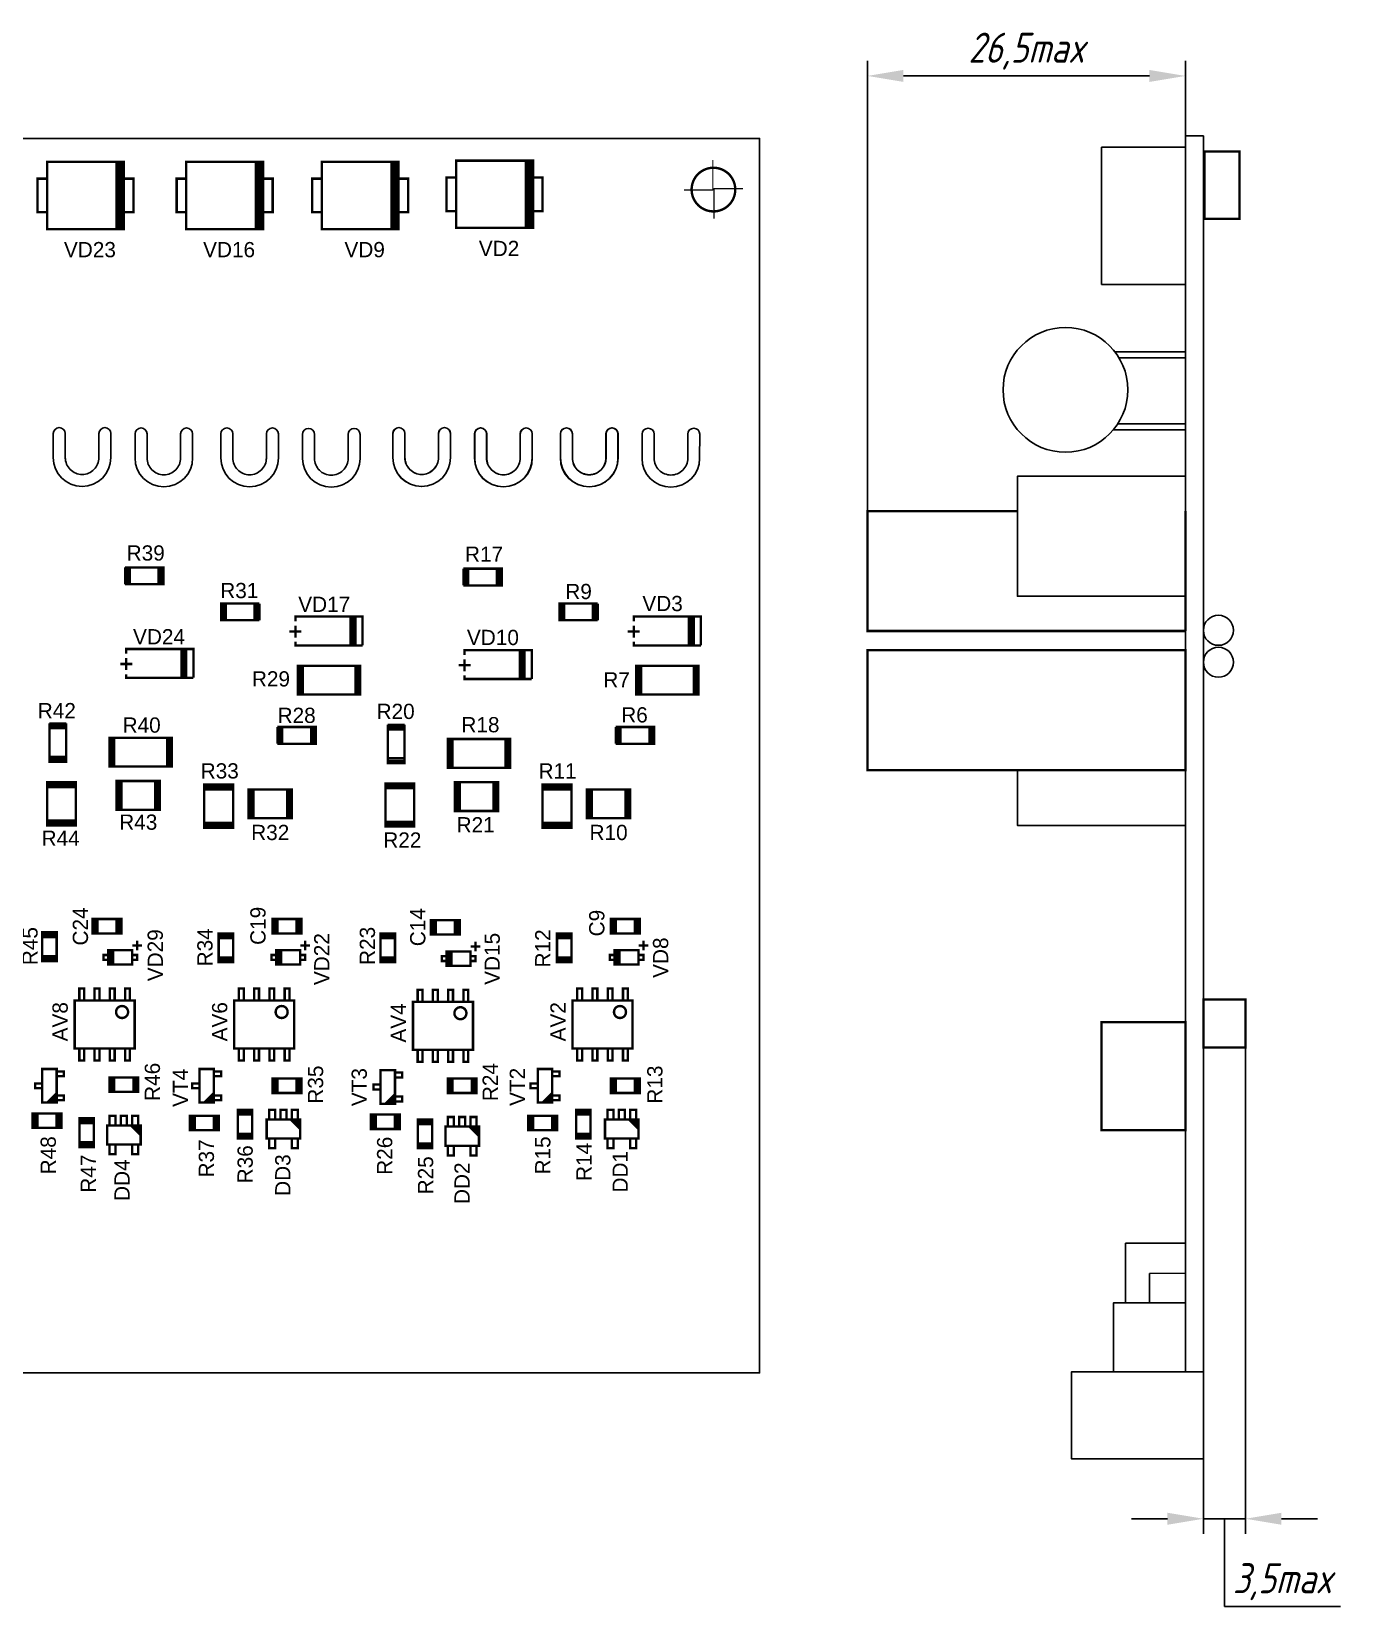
# Model space of a CAD drawing. Extents: x -76 to 472, y -275 to 339.
# Drawn here: x 362.2 to 472.3, y -170.6 to -39.3 of the extents above; entities that cross this region are included whole.
import ezdxf
from ezdxf.enums import TextEntityAlignment as Align

# ---------------------------------------------------------------- set-up
doc = ezdxf.new("R2010")
doc.units = 0
doc.header["$MEASUREMENT"] = 0
doc.layers.get('Defpoints').update_dxf_attribs({"linetype": 'CONTINUOUS'})
for name, color, linetype in [('BOARD', 173, 'CONTINUOUS'), ('BOTTOM', 7, 'CONTINUOUS'), ('TOP', 7, 'CONTINUOUS')]:
    doc.layers.add(name, color=color, linetype=linetype)
doc.layers.add('РАЗМЕРЫ', color=7, linetype='CONTINUOUS', lineweight=25)
doc.styles.add('ГОСТ А', font='', dxfattribs={"oblique": 15})
doc.styles.get('ГОСТ А').set_extended_font_data('GOST 2.304 type A')
doc.dimstyles.new('ГОСТ', dxfattribs={"dimscale": 0, "dimtxt": 2.5, "dimasz": 3, "dimexe": 1.25, "dimexo": 0, "dimtad": 1, "dimtoh": 1, "dimdec": 1, "dimrnd": 0.5, "dimtxsty": 'ГОСТ А', "dimcen": 5, "dimadec": 1, "dimazin": 2, "dimtfac": 0.75, "dimtdec": 4, "dimtmove": 1, "dimatfit": 3, "dimfxl": 1, "dimtolj": 1, "dimarcsym": 0})

# ---------------------------------------------------------------- blocks, each defined once
blk = doc.blocks.new('*D22')
at = {"layer": 'Defpoints', "color": 0}
for p in [(431.918, -43), (458.418, -48), (431.918, -79.265)]:
    blk.add_point(p, dxfattribs=at)
at = {"layer": 'РАЗМЕРЫ', "color": 0, "lineweight": -2}
for p, q in [((431.918, -79.265), (431.918, -41.75)), ((458.418, -48), (458.418, -41.75)), ((455.418, -43), (434.918, -43))]:
    blk.add_line(p, q, dxfattribs=at)
at = {"layer": 'РАЗМЕРЫ', "color": 0}
for points in [[(434.918, -42.5), (434.918, -43.5), (431.918, -43)], [(455.418, -43.5), (455.418, -42.5), (458.418, -43)]]:
    blk.add_solid(points, dxfattribs=at)
at = {"layer": 'РАЗМЕРЫ', "color": 0, "linetype": 'ByBlock', "insert": (445.168, -40.9375), "char_height": 2.5, "attachment_point": 5, "style": 'ГОСТ А'}
blk.add_mtext('\\A1;26,5max', dxfattribs=at)
blk = doc.blocks.new('*D24')
at = {"layer": 'Defpoints', "color": 0}
for p in [(463.418, -123.965), (459.918, -158.24), (463.418, -163.24)]:
    blk.add_point(p, dxfattribs=at)
at = {"layer": 'РАЗМЕРЫ', "color": 0, "lineweight": -2}
for p, q in [((463.418, -123.965), (463.418, -164.49)), ((459.918, -158.24), (459.918, -164.49)), ((456.918, -163.24), (453.918, -163.24)), ((459.918, -163.24), (463.418, -163.24)), ((461.668, -170.5525), (461.668, -163.24)), ((466.418, -163.24), (469.418, -163.24)), ((471.3455, -170.5525), (461.668, -170.5525))]:
    blk.add_line(p, q, dxfattribs=at)
at = {"layer": 'РАЗМЕРЫ', "color": 0}
for points in [[(456.918, -163.74), (456.918, -162.74), (459.918, -163.24)], [(466.418, -162.74), (466.418, -163.74), (463.418, -163.24)]]:
    blk.add_solid(points, dxfattribs=at)
at = {"layer": 'РАЗМЕРЫ', "color": 0, "linetype": 'ByBlock', "insert": (466.50675, -168.49), "char_height": 2.5, "attachment_point": 5, "style": 'ГОСТ А'}
blk.add_mtext('\\A1;3,5max', dxfattribs=at)

msp = doc.modelspace()

# ---------------------------------------------------------------- linework, layer by layer
at = {"layer": 'BOARD'}
for points in [[(190, -151.08), (422.92, -151.08), (422.92, -48.21), (190, -48.21)], [(458.42, -151), (459.92, -151), (459.92, -48), (458.42, -48)]]:
    msp.add_lwpolyline(points, close=True, dxfattribs=at)
for points in [[(365.06, -72.81, 1), (364.06, -72.81)], [(368.86, -72.81, 1), (367.86, -72.81)], [(371.87, -72.84, 1), (370.87, -72.84)], [(375.67, -72.84, 1), (374.67, -72.84)], [(379.02, -72.84, 1), (378.02, -72.84)], [(382.82, -72.84, 1), (381.82, -72.84)], [(385.83, -72.87, 1), (384.83, -72.87)], [(389.63, -72.87, 1), (388.63, -72.87)], [(393.36, -72.81, 1), (392.36, -72.81)], [(393.37, -72.81, 1), (392.37, -72.81)], [(397.16, -72.81, 1), (396.16, -72.81)], [(397.17, -72.81, 1), (396.17, -72.81)], [(400.17, -72.84, 1), (399.17, -72.84)], [(400.18, -72.84, 1), (399.18, -72.84)], [(403.97, -72.84, 1), (402.97, -72.84)], [(403.98, -72.84, 1), (402.98, -72.84)], [(407.32, -72.84, 1), (406.32, -72.84)], [(407.33, -72.83, 1), (406.33, -72.83)], [(411.12, -72.84, 1), (410.12, -72.84)], [(411.13, -72.83, 1), (410.13, -72.83)], [(414.14, -72.86, 1), (413.14, -72.86)], [(417.94, -72.86, 1), (416.94, -72.86)], [(364.06, -74.81, 1), (368.86, -74.81)], [(366.46, -76.21, -0.414214), (365.06, -74.81)], [(366.46, -76.21, 0.414214), (367.86, -74.81)], [(392.36, -74.81, 1), (397.16, -74.81)], [(392.37, -74.81, 1), (397.17, -74.81)], [(394.76, -76.21, -0.414214), (393.36, -74.81)], [(394.77, -76.21, -0.414214), (393.37, -74.81)], [(394.76, -76.21, 0.414214), (396.16, -74.81)], [(394.77, -76.21, 0.414214), (396.17, -74.81)], [(370.87, -74.84, 1), (375.67, -74.84)], [(373.27, -76.24, -0.414214), (371.87, -74.84)], [(373.27, -76.24, 0.414214), (374.67, -74.84)], [(378.02, -74.84, 1), (382.82, -74.84)], [(380.42, -76.24, -0.414214), (379.02, -74.84)], [(380.42, -76.24, 0.414214), (381.82, -74.84)], [(384.83, -74.87, 1), (389.63, -74.87)], [(387.23, -76.27, -0.414214), (385.83, -74.87)], [(387.23, -76.27, 0.414214), (388.63, -74.87)], [(399.17, -74.84, 1), (403.97, -74.84)], [(399.18, -74.84, 1), (403.98, -74.84)], [(401.57, -76.24, -0.414214), (400.17, -74.84)], [(401.58, -76.24, -0.414214), (400.18, -74.84)], [(401.57, -76.24, 0.414214), (402.97, -74.84)], [(401.58, -76.24, 0.414214), (402.98, -74.84)], [(406.32, -74.84, 1), (411.12, -74.84)], [(406.33, -74.83, 1), (411.13, -74.83)], [(408.72, -76.24, -0.414214), (407.32, -74.84)], [(408.73, -76.23, -0.414214), (407.33, -74.83)], [(408.72, -76.24, 0.414214), (410.12, -74.84)], [(408.73, -76.23, 0.414214), (410.13, -74.83)], [(413.13, -74.87, 1), (417.93, -74.87)], [(415.54, -76.26, -0.414214), (414.14, -74.86)], [(415.54, -76.26, 0.414214), (416.94, -74.86)]]:
    msp.add_lwpolyline(points, format="xyb", dxfattribs=at)
for points in [[(364.06, -74.91), (364.06, -72.81)], [(365.06, -74.91), (365.06, -72.81)], [(367.86, -74.91), (367.86, -72.81)], [(368.86, -74.91), (368.86, -72.81)], [(370.87, -74.94), (370.87, -72.84)], [(371.87, -74.94), (371.87, -72.84)], [(374.67, -74.94), (374.67, -72.84)], [(375.67, -74.94), (375.67, -72.84)], [(378.02, -74.94), (378.02, -72.84)], [(379.02, -74.94), (379.02, -72.84)], [(381.82, -74.94), (381.82, -72.84)], [(382.82, -74.94), (382.82, -72.84)], [(384.83, -74.97), (384.83, -72.87)], [(385.83, -74.97), (385.83, -72.87)], [(388.63, -74.97), (388.63, -72.87)], [(389.63, -74.97), (389.63, -72.87)], [(392.36, -74.91), (392.36, -72.81)], [(392.37, -74.91), (392.37, -72.81)], [(393.36, -74.91), (393.36, -72.81)], [(393.37, -74.91), (393.37, -72.81)], [(396.16, -74.91), (396.16, -72.81)], [(396.17, -74.91), (396.17, -72.81)], [(397.16, -74.91), (397.16, -72.81)], [(397.17, -74.91), (397.17, -72.81)], [(399.17, -74.94), (399.17, -72.84)], [(399.18, -74.94), (399.18, -72.84)], [(400.17, -74.94), (400.17, -72.84)], [(400.18, -74.94), (400.18, -72.84)], [(402.97, -74.94), (402.97, -72.84)], [(402.98, -74.94), (402.98, -72.84)], [(403.97, -74.94), (403.97, -72.84)], [(403.98, -74.94), (403.98, -72.84)], [(406.32, -74.94), (406.32, -72.84)], [(406.33, -74.93), (406.33, -72.83)], [(407.32, -74.94), (407.32, -72.84)], [(407.33, -74.93), (407.33, -72.83)], [(410.12, -74.94), (410.12, -72.84)], [(410.13, -74.93), (410.13, -72.83)], [(411.12, -74.94), (411.12, -72.84)], [(411.13, -74.93), (411.13, -72.83)], [(413.13, -74.87), (413.14, -72.86)], [(414.14, -74.86), (414.14, -72.86)], [(416.94, -74.96), (416.94, -72.86)], [(417.93, -74.87), (417.94, -72.86)]]:
    msp.add_lwpolyline(points, dxfattribs=at)
at = {"layer": 'BOTTOM'}
for points, const_width in [([(460.02, -54.9), (460.02, -49.3), (462.92, -49.3), (462.92, -54.9), (460.02, -54.9)], 0.2), ([(363.54, -55.76), (363.54, -50.16), (369.94, -50.16), (369.94, -55.76), (363.54, -55.76)], 0.2), ([(369.94, -55.76), (369.94, -50.16), (369.74, -50.16), (369.74, -55.76), (369.54, -55.76), (369.54, -50.16), (369.34, -50.16), (369.34, -55.76)], 0.2), ([(375.14, -55.76), (375.14, -50.16), (381.54, -50.16), (381.54, -55.76), (375.14, -55.76)], 0.2), ([(381.54, -55.76), (381.54, -50.16), (381.34, -50.16), (381.34, -55.76), (381.14, -55.76), (381.14, -50.16), (380.94, -50.16), (380.94, -55.76)], 0.2), ([(386.44, -55.76), (386.44, -50.16), (392.84, -50.16), (392.84, -55.76), (386.44, -55.76)], 0.2), ([(392.84, -55.76), (392.84, -50.16), (392.64, -50.16), (392.64, -55.76), (392.44, -55.76), (392.44, -50.16), (392.24, -50.16), (392.24, -55.76)], 0.2), ([(397.64, -55.66), (397.64, -50.06), (404.04, -50.06), (404.04, -55.66), (397.64, -55.66)], 0.2), ([(404.04, -55.66), (404.04, -50.06), (403.84, -50.06), (403.84, -55.66), (403.64, -55.66), (403.64, -50.06), (403.44, -50.06), (403.44, -55.66)], 0.2), ([(419.03, -50), (419.03, -52.4), (419.08, -52.45), (419.08, -52.47), (419.12, -52.5), (419.13, -52.5), (419.13, -54.9)], 0.1), ([(363.54, -54.36), (362.74, -54.36), (362.74, -51.56), (363.54, -51.56)], 0.2), ([(369.94, -54.36), (370.74, -54.36), (370.74, -51.56), (369.94, -51.56)], 0.2), ([(375.14, -54.36), (374.34, -54.36), (374.34, -51.56), (375.14, -51.56)], 0.2), ([(381.54, -54.36), (382.34, -54.36), (382.34, -51.56), (381.54, -51.56)], 0.2), ([(386.44, -54.36), (385.64, -54.36), (385.64, -51.56), (386.44, -51.56)], 0.2), ([(392.84, -54.36), (393.64, -54.36), (393.64, -51.56), (392.84, -51.56)], 0.2), ([(397.64, -54.26), (396.84, -54.26), (396.84, -51.46), (397.64, -51.46)], 0.2), ([(404.04, -54.26), (404.84, -54.26), (404.84, -51.46), (404.04, -51.46)], 0.2), ([(421.53, -52.4), (419.13, -52.4), (419.08, -52.45), (419.08, -52.47), (419.05, -52.5), (416.63, -52.5)], 0.1), ([(370.04, -83.96), (370.04, -85.36)], 0.2), ([(370.04, -83.96), (373.24, -83.96), (373.24, -85.36), (370.04, -85.36)], 0.2), ([(370.24, -83.96), (370.24, -85.36)], 0.2), ([(370.44, -83.96), (370.44, -85.36)], 0.2), ([(372.84, -83.96), (372.84, -85.36)], 0.2), ([(373.04, -83.96), (373.04, -85.36)], 0.2), ([(398.24, -84.06), (398.24, -85.46)], 0.2), ([(398.24, -84.06), (401.44, -84.06), (401.44, -85.46), (398.24, -85.46)], 0.2), ([(398.44, -84.06), (398.44, -85.46)], 0.2), ([(398.64, -84.06), (398.64, -85.46)], 0.2), ([(401.04, -84.06), (401.04, -85.46)], 0.2), ([(401.24, -84.06), (401.24, -85.46)], 0.2), ([(381.24, -88.36), (378.04, -88.36), (378.04, -86.96), (381.24, -86.96)], 0.2), ([(378.24, -88.37), (378.24, -86.97)], 0.2), ([(378.44, -88.36), (378.44, -86.96)], 0.2), ([(380.84, -88.36), (380.84, -86.96)], 0.2), ([(381.04, -88.37), (381.04, -86.97)], 0.2), ([(381.24, -88.37), (381.24, -86.97)], 0.2), ([(409.44, -88.36), (406.24, -88.36), (406.24, -86.96), (409.44, -86.96)], 0.2), ([(406.44, -88.37), (406.44, -86.97)], 0.2), ([(406.64, -88.36), (406.64, -86.96)], 0.2), ([(409.04, -88.36), (409.04, -86.96)], 0.2), ([(409.24, -88.37), (409.24, -86.97)], 0.2), ([(409.44, -88.37), (409.44, -86.97)], 0.2), ([(384.74, -89.31), (383.74, -89.31)], 0.2), ([(384.24, -88.46), (384.24, -88.06), (389.84, -88.06), (389.84, -90.46)], 0.2), ([(384.24, -89.81), (384.24, -88.81)], 0.2), ([(388.84, -90.46), (388.84, -88.06)], 0.2), ([(389.04, -90.46), (389.04, -88.06)], 0.2), ([(389.24, -90.46), (389.24, -88.06)], 0.2), ([(412.94, -89.31), (411.94, -89.31)], 0.2), ([(412.44, -88.46), (412.44, -88.06), (418.04, -88.06), (418.04, -90.46)], 0.2), ([(412.44, -89.81), (412.44, -88.81)], 0.2), ([(417.04, -90.46), (417.04, -88.06)], 0.2), ([(417.24, -90.46), (417.24, -88.06)], 0.2), ([(417.44, -90.46), (417.44, -88.06)], 0.2), ([(389.84, -90.46), (384.24, -90.46), (384.24, -90.16)], 0.2), ([(418.04, -90.46), (412.44, -90.46), (412.44, -90.16)], 0.2), ([(370.14, -91.16), (370.14, -90.76), (375.74, -90.76), (375.74, -93.16)], 0.2), ([(370.14, -92.51), (370.14, -91.51)], 0.2), ([(374.74, -93.16), (374.74, -90.76)], 0.2), ([(374.94, -93.16), (374.94, -90.76)], 0.2), ([(375.14, -93.16), (375.14, -90.76)], 0.2), ([(398.34, -91.26), (398.34, -90.86), (403.94, -90.86), (403.94, -93.26)], 0.2), ([(398.34, -92.61), (398.34, -91.61)], 0.2), ([(402.94, -93.26), (402.94, -90.86)], 0.2), ([(403.14, -93.26), (403.14, -90.86)], 0.2), ([(403.34, -93.26), (403.34, -90.86)], 0.2), ([(370.64, -92.01), (369.64, -92.01)], 0.2), ([(375.74, -93.16), (370.14, -93.16), (370.14, -92.86)], 0.2), ([(389.64, -94.56), (389.64, -92.16), (384.44, -92.16), (384.44, -94.56), (389.64, -94.56)], 0.2), ([(384.64, -92.16), (384.64, -94.56)], 0.2), ([(384.84, -92.16), (384.84, -94.56)], 0.2), ([(389.24, -92.16), (389.24, -94.56)], 0.2), ([(389.44, -92.16), (389.44, -94.56)], 0.2), ([(398.84, -92.11), (397.84, -92.11)], 0.2), ([(403.94, -93.26), (398.34, -93.26), (398.34, -92.96)], 0.2), ([(417.84, -94.56), (417.84, -92.16), (412.64, -92.16), (412.64, -94.56), (417.84, -94.56)], 0.2), ([(412.84, -92.16), (412.84, -94.56)], 0.2), ([(413.04, -92.16), (413.04, -94.56)], 0.2), ([(417.44, -92.16), (417.44, -94.56)], 0.2), ([(417.64, -92.16), (417.64, -94.56)], 0.2), ([(365.14, -96.96), (365.14, -100.16), (363.74, -100.16), (363.74, -96.96)], 0.2), ([(365.14, -96.97), (363.74, -96.97)], 0.2), ([(365.14, -97.17), (363.74, -97.17)], 0.2), ([(393.34, -97.06), (393.34, -100.26), (391.94, -100.26), (391.94, -97.06)], 0.2), ([(393.34, -97.07), (391.94, -97.07)], 0.2), ([(365.14, -97.36), (363.74, -97.36)], 0.2), ([(373.94, -100.56), (373.94, -98.16), (368.74, -98.16), (368.74, -100.56), (373.94, -100.56)], 0.2), ([(368.94, -98.16), (368.94, -100.56)], 0.2), ([(369.14, -98.16), (369.14, -100.56)], 0.2), ([(373.54, -98.16), (373.54, -100.56)], 0.2), ([(373.74, -98.16), (373.74, -100.56)], 0.2), ([(382.74, -97.26), (382.74, -98.66)], 0.2), ([(382.74, -97.26), (385.94, -97.26), (385.94, -98.66), (382.74, -98.66)], 0.2), ([(382.94, -97.26), (382.94, -98.66)], 0.2), ([(383.14, -97.26), (383.14, -98.66)], 0.2), ([(385.54, -97.26), (385.54, -98.66)], 0.2), ([(385.74, -97.26), (385.74, -98.66)], 0.2), ([(393.34, -97.27), (391.94, -97.27)], 0.2), ([(393.34, -97.46), (391.94, -97.46)], 0.2), ([(402.14, -100.66), (402.14, -98.26), (396.94, -98.26), (396.94, -100.66), (402.14, -100.66)], 0.2), ([(397.14, -98.26), (397.14, -100.66)], 0.2), ([(397.34, -98.26), (397.34, -100.66)], 0.2), ([(401.74, -98.26), (401.74, -100.66)], 0.2), ([(401.94, -98.26), (401.94, -100.66)], 0.2), ([(410.94, -97.26), (410.94, -98.66)], 0.2), ([(410.94, -97.26), (414.14, -97.26), (414.14, -98.66), (410.94, -98.66)], 0.2), ([(411.14, -97.26), (411.14, -98.66)], 0.2), ([(411.34, -97.26), (411.34, -98.66)], 0.2), ([(413.74, -97.26), (413.74, -98.66)], 0.2), ([(413.94, -97.26), (413.94, -98.66)], 0.2), ([(365.14, -99.76), (363.74, -99.76)], 0.2), ([(365.14, -99.97), (363.74, -99.97)], 0.2), ([(393.34, -99.86), (391.94, -99.86)], 0.2), ([(393.34, -100.07), (391.94, -100.07)], 0.2), ([(363.54, -105.46), (365.94, -105.46), (365.94, -101.86), (363.54, -101.86), (363.54, -105.46)], 0.2), ([(365.94, -102.06), (363.54, -102.06)], 0.2), ([(365.94, -102.26), (363.54, -102.26)], 0.2), ([(369.34, -101.76), (369.34, -104.16), (372.94, -104.16), (372.94, -101.76), (369.34, -101.76)], 0.2), ([(369.54, -104.16), (369.54, -101.76)], 0.2), ([(369.74, -104.16), (369.74, -101.76)], 0.2), ([(372.54, -104.16), (372.54, -101.76)], 0.2), ([(372.74, -104.16), (372.74, -101.76)], 0.2), ([(376.64, -105.66), (379.04, -105.66), (379.04, -102.06), (376.64, -102.06), (376.64, -105.66)], 0.2), ([(379.04, -102.26), (376.64, -102.26)], 0.2), ([(379.04, -102.46), (376.64, -102.46)], 0.2), ([(380.34, -102.46), (380.34, -104.86), (383.94, -104.86), (383.94, -102.46), (380.34, -102.46)], 0.2), ([(380.54, -104.86), (380.54, -102.46)], 0.2), ([(380.74, -104.86), (380.74, -102.46)], 0.2), ([(383.54, -104.86), (383.54, -102.46)], 0.2), ([(383.74, -104.86), (383.74, -102.46)], 0.2), ([(391.74, -105.56), (394.14, -105.56), (394.14, -101.96), (391.74, -101.96), (391.74, -105.56)], 0.2), ([(394.14, -102.16), (391.74, -102.16)], 0.2), ([(394.14, -102.36), (391.74, -102.36)], 0.2), ([(397.54, -101.86), (397.54, -104.26), (401.14, -104.26), (401.14, -101.86), (397.54, -101.86)], 0.2), ([(397.74, -104.26), (397.74, -101.86)], 0.2), ([(397.94, -104.26), (397.94, -101.86)], 0.2), ([(400.74, -104.26), (400.74, -101.86)], 0.2), ([(400.94, -104.26), (400.94, -101.86)], 0.2), ([(404.84, -105.66), (407.24, -105.66), (407.24, -102.06), (404.84, -102.06), (404.84, -105.66)], 0.2), ([(407.24, -102.26), (404.84, -102.26)], 0.2), ([(407.24, -102.46), (404.84, -102.46)], 0.2), ([(408.54, -102.46), (408.54, -104.86), (412.14, -104.86), (412.14, -102.46), (408.54, -102.46)], 0.2), ([(408.74, -104.86), (408.74, -102.46)], 0.2), ([(408.94, -104.86), (408.94, -102.46)], 0.2), ([(411.74, -104.86), (411.74, -102.46)], 0.2), ([(411.94, -104.86), (411.94, -102.46)], 0.2), ([(365.94, -105.06), (363.54, -105.06)], 0.2), ([(365.94, -105.26), (363.54, -105.26)], 0.2), ([(379.04, -105.26), (376.64, -105.26)], 0.2), ([(379.04, -105.46), (376.64, -105.46)], 0.2), ([(394.14, -105.16), (391.74, -105.16)], 0.2), ([(394.14, -105.36), (391.74, -105.36)], 0.2), ([(407.24, -105.26), (404.84, -105.26)], 0.2), ([(407.24, -105.46), (404.84, -105.46)], 0.2), ([(367.34, -114.46), (367.34, -113.26), (367.74, -113.26), (367.74, -114.46), (367.54, -114.46), (367.54, -113.26)], 0.2), ([(369.74, -114.46), (367.34, -114.46), (367.34, -113.26), (369.74, -113.26), (369.74, -114.46), (369.54, -114.46), (369.54, -113.26), (369.34, -113.26), (369.34, -114.46)], 0.2), ([(382.34, -114.46), (382.34, -113.26), (382.74, -113.26), (382.74, -114.46), (382.54, -114.46), (382.54, -113.26)], 0.2), ([(384.74, -114.46), (382.34, -114.46), (382.34, -113.26), (384.74, -113.26), (384.74, -114.46), (384.54, -114.46), (384.54, -113.26), (384.34, -113.26), (384.34, -114.46)], 0.2), ([(395.54, -114.56), (395.54, -113.36), (395.94, -113.36), (395.94, -114.56), (395.74, -114.56), (395.74, -113.36)], 0.2), ([(397.94, -114.56), (395.54, -114.56), (395.54, -113.36), (397.94, -113.36), (397.94, -114.56), (397.74, -114.56), (397.74, -113.36), (397.54, -113.36), (397.54, -114.56)], 0.2), ([(410.54, -114.46), (410.54, -113.26), (410.94, -113.26), (410.94, -114.46), (410.74, -114.46), (410.74, -113.26)], 0.2), ([(412.94, -114.46), (410.54, -114.46), (410.54, -113.26), (412.94, -113.26), (412.94, -114.46), (412.74, -114.46), (412.74, -113.26), (412.54, -113.26), (412.54, -114.46)], 0.2), ([(363.14, -116.76), (364.34, -116.76), (364.34, -114.36), (363.14, -114.36), (363.14, -116.76)], 0.2), ([(364.34, -114.56), (363.14, -114.56)], 0.2), ([(364.34, -114.76), (363.14, -114.76)], 0.2), ([(371.44, -115.46), (370.64, -115.46)], 0.2), ([(371.04, -115.06), (371.04, -115.86)], 0.2), ([(377.84, -116.86), (379.04, -116.86), (379.04, -114.46), (377.84, -114.46), (377.84, -116.86)], 0.2), ([(379.04, -114.66), (377.84, -114.66)], 0.2), ([(379.04, -114.86), (377.84, -114.86)], 0.2), ([(385.44, -115.46), (384.64, -115.46)], 0.2), ([(385.04, -115.06), (385.04, -115.86)], 0.2), ([(391.34, -116.86), (392.54, -116.86), (392.54, -114.46), (391.34, -114.46), (391.34, -116.86)], 0.2), ([(392.54, -114.66), (391.34, -114.66)], 0.2), ([(392.54, -114.86), (391.34, -114.86)], 0.2), ([(399.64, -115.56), (398.84, -115.56)], 0.2), ([(399.24, -115.16), (399.24, -115.96)], 0.2), ([(406.04, -116.86), (407.24, -116.86), (407.24, -114.46), (406.04, -114.46), (406.04, -116.86)], 0.2), ([(407.24, -114.66), (406.04, -114.66)], 0.2), ([(407.24, -114.86), (406.04, -114.86)], 0.2), ([(413.64, -115.46), (412.84, -115.46)], 0.2), ([(413.24, -115.06), (413.24, -115.86)], 0.2), ([(364.34, -116.36), (363.14, -116.36)], 0.2), ([(364.34, -116.56), (363.14, -116.56)], 0.2), ([(368.64, -116.26), (368.24, -116.26), (368.24, -116.66), (368.64, -116.66)], 0.2), ([(368.64, -117.06), (368.64, -115.86), (370.64, -115.86), (370.64, -117.06), (368.64, -117.06)], 0.2), ([(368.84, -115.86), (368.84, -117.06)], 0.2), ([(369.04, -115.86), (369.04, -117.06)], 0.2), ([(370.64, -116.26), (371.04, -116.26), (371.04, -116.66), (370.64, -116.66)], 0.2), ([(379.04, -116.46), (377.84, -116.46)], 0.2), ([(379.04, -116.66), (377.84, -116.66)], 0.2), ([(382.64, -116.26), (382.24, -116.26), (382.24, -116.66), (382.64, -116.66)], 0.2), ([(382.64, -117.06), (382.64, -115.86), (384.64, -115.86), (384.64, -117.06), (382.64, -117.06)], 0.2), ([(382.84, -115.86), (382.84, -117.06)], 0.2), ([(383.04, -115.86), (383.04, -117.06)], 0.2), ([(384.64, -116.26), (385.04, -116.26), (385.04, -116.66), (384.64, -116.66)], 0.2), ([(392.54, -116.46), (391.34, -116.46)], 0.2), ([(392.54, -116.66), (391.34, -116.66)], 0.2), ([(396.84, -116.36), (396.44, -116.36), (396.44, -116.76), (396.84, -116.76)], 0.2), ([(396.84, -117.16), (396.84, -115.96), (398.84, -115.96), (398.84, -117.16), (396.84, -117.16)], 0.2), ([(397.04, -115.96), (397.04, -117.16)], 0.2), ([(397.24, -115.96), (397.24, -117.16)], 0.2), ([(398.84, -116.36), (399.24, -116.36), (399.24, -116.76), (398.84, -116.76)], 0.2), ([(407.24, -116.46), (406.04, -116.46)], 0.2), ([(407.24, -116.66), (406.04, -116.66)], 0.2), ([(410.84, -116.26), (410.44, -116.26), (410.44, -116.66), (410.84, -116.66)], 0.2), ([(410.84, -117.06), (410.84, -115.86), (412.84, -115.86), (412.84, -117.06), (410.84, -117.06)], 0.2), ([(411.04, -115.86), (411.04, -117.06)], 0.2), ([(411.24, -115.86), (411.24, -117.06)], 0.2), ([(412.84, -116.26), (413.24, -116.26), (413.24, -116.66), (412.84, -116.66)], 0.2), ([(366.63, -120.06), (366.63, -119.06), (366.23, -119.06), (366.23, -120.06)], 0.2), ([(367.9, -120.06), (367.9, -119.06), (367.5, -119.06), (367.5, -120.06)], 0.2), ([(369.17, -120.06), (369.17, -119.06), (368.77, -119.06), (368.77, -120.06)], 0.2), ([(370.44, -120.06), (370.44, -119.06), (370.04, -119.06), (370.04, -120.06)], 0.2), ([(379.93, -120.06), (379.93, -119.06), (379.53, -119.06), (379.53, -120.06)], 0.2), ([(381.2, -120.06), (381.2, -119.06), (380.8, -119.06), (380.8, -120.06)], 0.2), ([(382.47, -120.06), (382.47, -119.06), (382.07, -119.06), (382.07, -120.06)], 0.2), ([(383.74, -120.06), (383.74, -119.06), (383.34, -119.06), (383.34, -120.06)], 0.2), ([(394.83, -120.16), (394.83, -119.16), (394.43, -119.16), (394.43, -120.16)], 0.2), ([(396.1, -120.16), (396.1, -119.16), (395.7, -119.16), (395.7, -120.16)], 0.2), ([(397.37, -120.16), (397.37, -119.16), (396.97, -119.16), (396.97, -120.16)], 0.2), ([(398.64, -120.16), (398.64, -119.16), (398.24, -119.16), (398.24, -120.16)], 0.2), ([(408.13, -120.06), (408.13, -119.06), (407.73, -119.06), (407.73, -120.06)], 0.2), ([(409.4, -120.06), (409.4, -119.06), (409, -119.06), (409, -120.06)], 0.2), ([(410.67, -120.06), (410.67, -119.06), (410.27, -119.06), (410.27, -120.06)], 0.2), ([(411.94, -120.06), (411.94, -119.06), (411.54, -119.06), (411.54, -120.06)], 0.2), ([(370.84, -120.06), (370.84, -124.06), (365.84, -124.06), (365.84, -120.06), (370.84, -120.06)], 0.2), ([(384.14, -120.06), (384.14, -124.06), (379.14, -124.06), (379.14, -120.06), (384.14, -120.06)], 0.2), ([(399.04, -120.16), (399.04, -124.16), (394.04, -124.16), (394.04, -120.16), (399.04, -120.16)], 0.2), ([(412.34, -120.06), (412.34, -124.06), (407.34, -124.06), (407.34, -120.06), (412.34, -120.06)], 0.2), ([(463.42, -119.96), (463.42, -123.96), (459.92, -123.96), (459.92, -119.96), (463.42, -119.96)], 0.2), ([(366.63, -124.06), (366.63, -125.06), (366.23, -125.06), (366.23, -124.06)], 0.2), ([(367.9, -124.06), (367.9, -125.06), (367.5, -125.06), (367.5, -124.06)], 0.2), ([(369.17, -124.06), (369.17, -125.06), (368.77, -125.06), (368.77, -124.06)], 0.2), ([(370.44, -124.06), (370.44, -125.06), (370.04, -125.06), (370.04, -124.06)], 0.2), ([(379.93, -124.06), (379.93, -125.06), (379.53, -125.06), (379.53, -124.06)], 0.2), ([(381.2, -124.06), (381.2, -125.06), (380.8, -125.06), (380.8, -124.06)], 0.2), ([(382.47, -124.06), (382.47, -125.06), (382.07, -125.06), (382.07, -124.06)], 0.2), ([(383.74, -124.06), (383.74, -125.06), (383.34, -125.06), (383.34, -124.06)], 0.2), ([(394.83, -124.16), (394.83, -125.16), (394.43, -125.16), (394.43, -124.16)], 0.2), ([(396.1, -124.16), (396.1, -125.16), (395.7, -125.16), (395.7, -124.16)], 0.2), ([(397.37, -124.16), (397.37, -125.16), (396.97, -125.16), (396.97, -124.16)], 0.2), ([(398.64, -124.16), (398.64, -125.16), (398.24, -125.16), (398.24, -124.16)], 0.2), ([(408.13, -124.06), (408.13, -125.06), (407.73, -125.06), (407.73, -124.06)], 0.2), ([(409.4, -124.06), (409.4, -125.06), (409, -125.06), (409, -124.06)], 0.2), ([(410.67, -124.06), (410.67, -125.06), (410.27, -125.06), (410.27, -124.06)], 0.2), ([(411.94, -124.06), (411.94, -125.06), (411.54, -125.06), (411.54, -124.06)], 0.2), ([(364.34, -128.36), (364.34, -128.56), (363.14, -128.56), (363.14, -125.76), (364.34, -125.76), (364.34, -128.36), (364.94, -128.36), (364.94, -127.96), (364.34, -127.96)], 0.2), ([(364.34, -125.76), (364.34, -125.96), (364.94, -125.96), (364.94, -126.36), (364.34, -126.36)], 0.2), ([(377.44, -128.36), (377.44, -128.56), (376.24, -128.56), (376.24, -125.76), (377.44, -125.76), (377.44, -128.36), (378.04, -128.36), (378.04, -127.96), (377.44, -127.96)], 0.2), ([(377.44, -125.76), (377.44, -125.96), (378.04, -125.96), (378.04, -126.36), (377.44, -126.36)], 0.2), ([(392.54, -128.46), (392.54, -128.66), (391.34, -128.66), (391.34, -125.86), (392.54, -125.86), (392.54, -128.46), (393.14, -128.46), (393.14, -128.06), (392.54, -128.06)], 0.2), ([(392.54, -125.86), (392.54, -126.06), (393.14, -126.06), (393.14, -126.46), (392.54, -126.46)], 0.2), ([(405.64, -128.36), (405.64, -128.56), (404.44, -128.56), (404.44, -125.76), (405.64, -125.76), (405.64, -128.36), (406.24, -128.36), (406.24, -127.96), (405.64, -127.96)], 0.2), ([(405.64, -125.76), (405.64, -125.96), (406.24, -125.96), (406.24, -126.36), (405.64, -126.36)], 0.2), ([(363.14, -127.36), (362.54, -127.36), (362.54, -126.96), (363.14, -126.96)], 0.2), ([(371.14, -127.66), (371.14, -126.46), (368.74, -126.46), (368.74, -127.66), (371.14, -127.66)], 0.2), ([(368.94, -126.46), (368.94, -127.66)], 0.2), ([(369.14, -126.46), (369.14, -127.66)], 0.2), ([(370.74, -126.46), (370.74, -127.66)], 0.2), ([(370.94, -126.46), (370.94, -127.66)], 0.2), ([(376.24, -127.36), (375.64, -127.36), (375.64, -126.96), (376.24, -126.96)], 0.2), ([(384.74, -127.76), (384.74, -126.56), (382.34, -126.56), (382.34, -127.76), (384.74, -127.76)], 0.2), ([(382.54, -126.56), (382.54, -127.76)], 0.2), ([(382.74, -126.56), (382.74, -127.76)], 0.2), ([(384.34, -126.56), (384.34, -127.76)], 0.2), ([(384.54, -126.56), (384.54, -127.76)], 0.2), ([(391.34, -127.46), (390.74, -127.46), (390.74, -127.06), (391.34, -127.06)], 0.2), ([(399.34, -127.76), (399.34, -126.56), (396.94, -126.56), (396.94, -127.76), (399.34, -127.76)], 0.2), ([(397.14, -126.56), (397.14, -127.76)], 0.2), ([(397.34, -126.56), (397.34, -127.76)], 0.2), ([(398.94, -126.56), (398.94, -127.76)], 0.2), ([(399.14, -126.56), (399.14, -127.76)], 0.2), ([(404.44, -127.36), (403.84, -127.36), (403.84, -126.96), (404.44, -126.96)], 0.2), ([(412.94, -127.76), (412.94, -126.56), (410.54, -126.56), (410.54, -127.76), (412.94, -127.76)], 0.2), ([(410.74, -126.56), (410.74, -127.76)], 0.2), ([(410.94, -126.56), (410.94, -127.76)], 0.2), ([(412.54, -126.56), (412.54, -127.76)], 0.2), ([(412.74, -126.56), (412.74, -127.76)], 0.2), ([(363.54, -128.56), (364.34, -127.76)], 0.2), ([(363.74, -128.56), (364.34, -127.96)], 0.2), ([(363.94, -128.56), (364.34, -128.16)], 0.2), ([(364.14, -128.56), (364.34, -128.36)], 0.2), ([(376.64, -128.56), (377.44, -127.76)], 0.2), ([(376.84, -128.56), (377.44, -127.96)], 0.2), ([(377.04, -128.56), (377.44, -128.16)], 0.2), ([(377.24, -128.56), (377.44, -128.36)], 0.2), ([(391.74, -128.66), (392.54, -127.86)], 0.2), ([(391.94, -128.66), (392.54, -128.06)], 0.2), ([(392.14, -128.66), (392.54, -128.26)], 0.2), ([(392.34, -128.66), (392.54, -128.46)], 0.2), ([(404.84, -128.56), (405.64, -127.76)], 0.2), ([(405.04, -128.56), (405.64, -127.96)], 0.2), ([(405.24, -128.56), (405.64, -128.16)], 0.2), ([(405.44, -128.56), (405.64, -128.36)], 0.2), ([(364.74, -130.66), (364.74, -129.46), (362.34, -129.46), (362.34, -130.66), (364.74, -130.66)], 0.2), ([(362.54, -129.46), (362.54, -130.66)], 0.2), ([(362.74, -129.46), (362.74, -130.66)], 0.2), ([(364.34, -129.46), (364.34, -130.66)], 0.2), ([(364.54, -129.46), (364.54, -130.66)], 0.2), ([(366.24, -132.26), (367.44, -132.26), (367.44, -129.86), (366.24, -129.86), (366.24, -132.26)], 0.2), ([(369.24, -130.46), (369.24, -129.66), (368.74, -129.66), (368.74, -130.46)], 0.2), ([(370.19, -130.46), (370.19, -129.66), (369.69, -129.66), (369.69, -130.46)], 0.2), ([(371.34, -130.66), (371.14, -130.46), (371.14, -129.66), (370.64, -129.66), (370.64, -130.46)], 0.2), ([(377.84, -130.86), (377.84, -129.66), (375.44, -129.66), (375.44, -130.86), (377.84, -130.86)], 0.2), ([(375.64, -129.66), (375.64, -130.86)], 0.2), ([(375.84, -129.66), (375.84, -130.86)], 0.2), ([(377.44, -129.66), (377.44, -130.86)], 0.2), ([(377.64, -129.66), (377.64, -130.86)], 0.2), ([(379.44, -131.56), (380.64, -131.56), (380.64, -129.16), (379.44, -129.16), (379.44, -131.56)], 0.2), ([(380.64, -129.36), (379.44, -129.36)], 0.2), ([(380.64, -129.56), (379.44, -129.56)], 0.2), ([(384.64, -131.56), (381.84, -131.56), (381.84, -129.96), (384.64, -129.96), (384.64, -131.56)], 0.2), ([(382.54, -129.96), (382.54, -129.16), (382.04, -129.16), (382.04, -129.96)], 0.2), ([(383.49, -129.96), (383.49, -129.16), (382.99, -129.16), (382.99, -129.96)], 0.2), ([(384.64, -130.76), (383.84, -129.96)], 0.2), ([(384.64, -130.16), (384.44, -129.96), (384.44, -129.16), (383.94, -129.16), (383.94, -129.96)], 0.2), ([(384.64, -130.56), (384.04, -129.96)], 0.2), ([(384.64, -130.36), (384.24, -129.96)], 0.2), ([(392.94, -130.76), (392.94, -129.56), (390.54, -129.56), (390.54, -130.76), (392.94, -130.76)], 0.2), ([(390.74, -129.56), (390.74, -130.76)], 0.2), ([(390.94, -129.56), (390.94, -130.76)], 0.2), ([(392.54, -129.56), (392.54, -130.76)], 0.2), ([(392.74, -129.56), (392.74, -130.76)], 0.2), ([(394.44, -132.36), (395.64, -132.36), (395.64, -129.96), (394.44, -129.96), (394.44, -132.36)], 0.2), ([(397.44, -130.56), (397.44, -129.76), (396.94, -129.76), (396.94, -130.56)], 0.2), ([(398.39, -130.56), (398.39, -129.76), (397.89, -129.76), (397.89, -130.56)], 0.2), ([(399.54, -130.76), (399.34, -130.56), (399.34, -129.76), (398.84, -129.76), (398.84, -130.56)], 0.2), ([(406.04, -130.86), (406.04, -129.66), (403.64, -129.66), (403.64, -130.86), (406.04, -130.86)], 0.2), ([(403.84, -129.66), (403.84, -130.86)], 0.2), ([(404.04, -129.66), (404.04, -130.86)], 0.2), ([(405.64, -129.66), (405.64, -130.86)], 0.2), ([(405.84, -129.66), (405.84, -130.86)], 0.2), ([(407.64, -131.56), (408.84, -131.56), (408.84, -129.16), (407.64, -129.16), (407.64, -131.56)], 0.2), ([(408.84, -129.36), (407.64, -129.36)], 0.2), ([(408.84, -129.56), (407.64, -129.56)], 0.2), ([(412.84, -131.56), (410.04, -131.56), (410.04, -129.96), (412.84, -129.96), (412.84, -131.56)], 0.2), ([(410.74, -129.96), (410.74, -129.16), (410.24, -129.16), (410.24, -129.96)], 0.2), ([(411.69, -129.96), (411.69, -129.16), (411.19, -129.16), (411.19, -129.96)], 0.2), ([(412.84, -130.76), (412.04, -129.96)], 0.2), ([(412.84, -130.16), (412.64, -129.96), (412.64, -129.16), (412.14, -129.16), (412.14, -129.96)], 0.2), ([(412.84, -130.56), (412.24, -129.96)], 0.2), ([(412.84, -130.36), (412.44, -129.96)], 0.2), ([(367.44, -130.06), (366.24, -130.06)], 0.2), ([(367.44, -130.26), (366.24, -130.26)], 0.2), ([(371.34, -132.06), (368.54, -132.06), (368.54, -130.46), (371.34, -130.46), (371.34, -132.06)], 0.2), ([(371.34, -131.26), (370.54, -130.46)], 0.2), ([(371.34, -131.06), (370.74, -130.46)], 0.2), ([(371.34, -130.86), (370.94, -130.46)], 0.2), ([(380.64, -131.16), (379.44, -131.16)], 0.2), ([(395.64, -130.16), (394.44, -130.16)], 0.2), ([(395.64, -130.36), (394.44, -130.36)], 0.2), ([(399.54, -132.16), (396.74, -132.16), (396.74, -130.56), (399.54, -130.56), (399.54, -132.16)], 0.2), ([(399.54, -131.36), (398.74, -130.56)], 0.2), ([(399.54, -131.16), (398.94, -130.56)], 0.2), ([(399.54, -130.96), (399.14, -130.56)], 0.2), ([(408.84, -131.16), (407.64, -131.16)], 0.2), ([(367.44, -131.86), (366.24, -131.86)], 0.2), ([(367.44, -132.06), (366.24, -132.06)], 0.2), ([(369.24, -132.06), (369.24, -132.86), (368.74, -132.86), (368.74, -132.06)], 0.2), ([(371.14, -132.06), (371.14, -132.86), (370.64, -132.86), (370.64, -132.06)], 0.2), ([(380.64, -131.36), (379.44, -131.36)], 0.2), ([(382.54, -131.56), (382.54, -132.36), (382.04, -132.36), (382.04, -131.56)], 0.2), ([(384.44, -131.56), (384.44, -132.36), (383.94, -132.36), (383.94, -131.56)], 0.2), ([(395.64, -131.96), (394.44, -131.96)], 0.2), ([(395.64, -132.16), (394.44, -132.16)], 0.2), ([(397.44, -132.16), (397.44, -132.96), (396.94, -132.96), (396.94, -132.16)], 0.2), ([(399.34, -132.16), (399.34, -132.96), (398.84, -132.96), (398.84, -132.16)], 0.2), ([(408.84, -131.36), (407.64, -131.36)], 0.2), ([(410.74, -131.56), (410.74, -132.36), (410.24, -132.36), (410.24, -131.56)], 0.2), ([(412.64, -131.56), (412.64, -132.36), (412.14, -132.36), (412.14, -131.56)], 0.2)]:
    msp.add_lwpolyline(points, dxfattribs=dict(at, const_width=const_width))
at = {"layer": 'BOTTOM', "const_width": 0.2}
for points in [[(419.08, -50.65, -0.999945), (419.08, -54.29, -1.000055), (419.08, -50.65)], [(369.79, -120.51, -1), (369.79, -121.51, -1), (369.79, -120.51)], [(383.09, -120.51, -1), (383.09, -121.51, -1), (383.09, -120.51)], [(397.99, -120.61, -1), (397.99, -121.61, -1), (397.99, -120.61)], [(411.29, -120.51, -1), (411.29, -121.51, -1), (411.29, -120.51)]]:
    msp.add_lwpolyline(points, format="xyb", dxfattribs=at)
at = {"layer": 'BOTTOM', "linetype": 'ByBlock'}
for centre in [(461.17, -89.2), (461.17, -91.86)]:
    msp.add_circle(centre, 1.25, dxfattribs=at)
at = {"layer": 'TOP', "linetype": 'ByBlock', "ltscale": 100}
for p, q in [((458.42, -48.94), (451.42, -48.94)), ((451.42, -48.94), (451.42, -60.37)), ((451.42, -60.37), (458.42, -60.37))]:
    msp.add_line(p, q, dxfattribs=at)
at = {"layer": 'TOP', "linetype": 'ByBlock'}
for p, q in [((458.42, -66), (452.54, -66)), ((458.42, -66.5), (452.88, -66.5)), ((458.42, -72), (452.78, -72)), ((458.42, -72.5), (452.41, -72.5)), ((453.42, -140.28), (458.42, -140.28)), ((453.42, -145.25), (453.42, -140.28)), ((455.42, -142.79), (458.42, -142.78)), ((455.42, -145.25), (455.42, -142.79))]:
    msp.add_line(p, q, dxfattribs=at)
for points in [[(458.42, -76.36), (444.42, -76.36), (444.42, -86.36), (458.42, -86.36)], [(458.42, -100.86), (444.42, -100.86), (444.42, -105.46), (458.42, -105.46)]]:
    msp.add_lwpolyline(points, close=True, dxfattribs=at)
at = {"layer": 'TOP', "const_width": 0.2}
for points in [[(458.42, -89.26), (431.92, -89.26), (431.92, -79.26), (444.42, -79.26)], [(458.42, -79.26), (458.42, -89.26)], [(458.42, -100.86), (431.92, -100.86), (431.92, -90.86), (458.42, -90.86), (458.42, -100.86)], [(458.42, -130.86), (451.42, -130.86), (451.42, -121.86), (458.42, -121.86), (458.42, -130.86)]]:
    msp.add_lwpolyline(points, dxfattribs=at)
at = {"layer": 'TOP', "linetype": 'Continuous'}
for points in [[(458.42, -151), (452.42, -151), (452.42, -145.25), (458.42, -145.25)], [(459.92, -158.24), (448.92, -158.24), (448.92, -151), (459.92, -151)]]:
    msp.add_lwpolyline(points, close=True, dxfattribs=at)
at = {"layer": 'TOP', "linetype": 'ByBlock'}
msp.add_circle((448.42, -69.16), 5.2, dxfattribs=at)

# ---------------------------------------------------------------- texts
at = {"layer": 'BOTTOM', "width": 1.019685}
for s, p in [('VD23', (367.11, -58.11)), ('VD16', (378.71, -58.11)), ('VD9', (390.01, -58.11)), ('VD2', (401.21, -58.01)), ('R39', (371.76, -83.39)), ('R17', (399.96, -83.49)), ('R31', (379.56, -86.52)), ('R9', (407.84, -86.6)), ('VD17', (386.64, -87.67)), ('VD3', (414.84, -87.6)), ('VD24', (372.87, -90.37)), ('VD10', (400.7, -90.43)), ('R29', (382.2, -93.88)), ('R7', (411.01, -93.96)), ('R42', (364.35, -96.53)), ('R28', (384.34, -96.92)), ('R20', (392.59, -96.59)), ('R6', (412.5, -96.88)), ('R40', (371.42, -97.73)), ('R18', (399.66, -97.7)), ('R33', (377.93, -101.55)), ('R11', (406.09, -101.55)), ('R43', (371.14, -105.82)), ('R21', (399.26, -106.04)), ('R44', (364.67, -107.16)), ('R32', (382.14, -106.68)), ('R22', (393.15, -107.31)), ('R10', (410.34, -106.68))]:
    msp.add_text(s, height=1.27, dxfattribs=at).set_placement(p, align=Align.CENTER)
for s, p in [('C24', (366.95, -113.88)), ('C19', (381.75, -113.83)), ('C14', (395.07, -113.94)), ('C9', (409.99, -113.6)), ('R45', (362.75, -115.52)), ('R34', (377.33, -115.62)), ('R23', (390.87, -115.5)), ('VD29', (373.19, -116.28)), ('VD22', (387.07, -116.6)), ('VD15', (401.27, -116.58)), ('R12', (405.49, -115.71)), ('VD8', (415.31, -116.48)), ('AV8', (365.26, -121.82)), ('AV6', (378.56, -121.82)), ('AV4', (393.46, -121.92)), ('AV2', (406.76, -121.82)), ('R46', (372.95, -126.83)), ('VT4', (375.29, -127.33)), ('R35', (386.55, -127.06)), ('VT3', (390.19, -127.27)), ('R24', (401.11, -126.85)), ('VT2', (403.37, -127.25)), ('R13', (414.83, -127.06)), ('R48', (364.27, -132.95)), ('R37', (377.45, -133.21)), ('R36', (380.68, -133.7)), ('R26', (392.31, -132.99)), ('R15', (405.49, -132.96)), ('R14', (408.92, -133.5)), ('R47', (367.61, -134.48)), ('DD4', (370.42, -135.02)), ('DD3', (383.82, -134.6)), ('R25', (395.72, -134.62)), ('DD2', (398.76, -135.28)), ('DD1', (411.94, -134.32))]:
    msp.add_text(s, height=1.27, rotation=90, dxfattribs=at).set_placement(p, align=Align.CENTER)

# ---------------------------------------------------------------- dimensions: what is measured, and where the dimension line sits
at = {"layer": 'РАЗМЕРЫ'}
for base, p1, p2, picture, middle in [((431.92, -43), (458.42, -48), (431.92, -79.26), '*D22', (445.17, -40.94)), ((463.42, -163.24), (459.92, -158.24), (463.42, -123.96), '*D24', (462.29, -168.49))]:
    dim = msp.add_linear_dim(base=base, p1=p1, p2=p2, text='<>max', dimstyle='ГОСТ', override={"dimscale": 1, "dimlfac": 1, "dimtxsty": 'ГОСТ А', "dimsah": 1, "dimtolj": 1}, dxfattribs=at)
    dim.commit()
    dim.dimension.update_dxf_attribs({"geometry": picture, "text_midpoint": middle})

doc.saveas('drawing.dxf')
